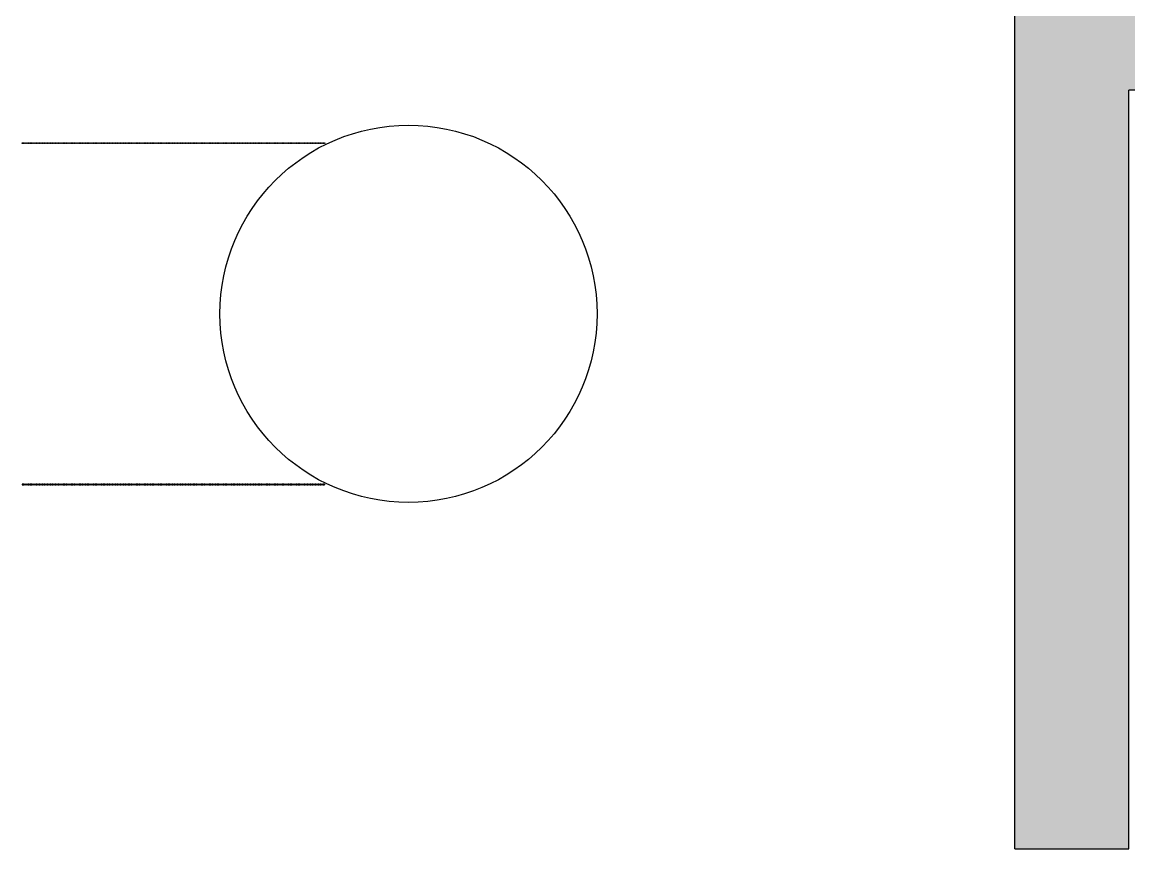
# Model space of a CAD drawing. Header units: inches. Extents: x 741154 to 810950, y 213785 to 295527.
# Drawn here: x 751585 to 757408, y 258173 to 262521 of the extents above; entities that cross this region are included whole.
import ezdxf

# ---------------------------------------------------------------- set-up
doc = ezdxf.new("R2010")
doc.units = ezdxf.units.IN
doc.header["$MEASUREMENT"] = 0

msp = doc.modelspace()

# ---------------------------------------------------------------- hatches: boundary and pattern name
h = msp.add_hatch(color=256)
h.dxf.hatch_style = 1
h.paths.add_polyline_path([(751587.6, 270092.7), (751587.6, 268931.1), (756808, 268931.1), (756808, 258173.3), (757408, 258173.3), (757408, 262164.4), (778926.8, 262164.4), (778926.8, 262612.3), (757408, 262612.3), (757408, 271967.8), (778858.8, 271967.8), (778858.8, 272415.7), (757408, 272415.7), (757408, 275336.9), (756808, 275336.9), (756808, 270092.7)])

# ---------------------------------------------------------------- linework, layer by layer
for p, q in [((756808, 258173.3), (756808, 268931.1)), ((778926.8, 262164.4), (757408, 262164.4)), ((757408, 258173.3), (757408, 262164.4)), ((756808, 258173.3), (757408, 258173.3))]:
    msp.add_line(p, q)
for points in [[(751585.1, 261886.3), (751588.1, 261886.3), (751588.1, 261883.3), (751585.1, 261883.3)], [(751591.1, 261886.3), (751594.1, 261886.3), (751594.1, 261883.3), (751591.1, 261883.3)], [(751597.1, 261886.3), (751600.1, 261886.3), (751600.1, 261883.3), (751597.1, 261883.3)], [(751603.1, 261886.3), (751606.1, 261886.3), (751606.1, 261883.3), (751603.1, 261883.3)], [(751609.1, 261886.3), (751612.1, 261886.3), (751612.1, 261883.3), (751609.1, 261883.3)], [(751615.1, 261886.3), (751618.1, 261886.3), (751618.1, 261883.3), (751615.1, 261883.3)], [(751621.1, 261886.3), (751624.1, 261886.3), (751624.1, 261883.3), (751621.1, 261883.3)], [(751627.1, 261886.3), (751630.1, 261886.3), (751630.1, 261883.3), (751627.1, 261883.3)], [(751633.1, 261886.3), (751636.1, 261886.3), (751636.1, 261883.3), (751633.1, 261883.3)], [(751639.1, 261886.3), (751642.1, 261886.3), (751642.1, 261883.3), (751639.1, 261883.3)], [(751645.1, 261886.3), (751648.1, 261886.3), (751648.1, 261883.3), (751645.1, 261883.3)], [(751651.1, 261886.3), (751654.1, 261886.3), (751654.1, 261883.3), (751651.1, 261883.3)], [(751657.1, 261886.3), (751660.1, 261886.3), (751660.1, 261883.3), (751657.1, 261883.3)], [(751663.1, 261886.3), (751666.1, 261886.3), (751666.1, 261883.3), (751663.1, 261883.3)], [(751669.1, 261886.3), (751672.1, 261886.3), (751672.1, 261883.3), (751669.1, 261883.3)], [(751675.1, 261886.3), (751678.1, 261886.3), (751678.1, 261883.3), (751675.1, 261883.3)], [(751681.1, 261886.3), (751684.1, 261886.3), (751684.1, 261883.3), (751681.1, 261883.3)], [(751687.1, 261886.3), (751690.1, 261886.3), (751690.1, 261883.3), (751687.1, 261883.3)], [(751693.1, 261886.3), (751696.1, 261886.3), (751696.1, 261883.3), (751693.1, 261883.3)], [(751699.1, 261886.3), (751702.1, 261886.3), (751702.1, 261883.3), (751699.1, 261883.3)], [(751705.1, 261886.3), (751708.1, 261886.3), (751708.1, 261883.3), (751705.1, 261883.3)], [(751711.1, 261886.3), (751714.1, 261886.3), (751714.1, 261883.3), (751711.1, 261883.3)], [(751717.1, 261886.3), (751720.1, 261886.3), (751720.1, 261883.3), (751717.1, 261883.3)], [(751723.1, 261886.3), (751726.1, 261886.3), (751726.1, 261883.3), (751723.1, 261883.3)], [(751729.1, 261886.3), (751732.1, 261886.3), (751732.1, 261883.3), (751729.1, 261883.3)], [(751735.1, 261886.3), (751738.1, 261886.3), (751738.1, 261883.3), (751735.1, 261883.3)], [(751741.1, 261886.3), (751744.1, 261886.3), (751744.1, 261883.3), (751741.1, 261883.3)], [(751747.1, 261886.3), (751750.1, 261886.3), (751750.1, 261883.3), (751747.1, 261883.3)], [(751753.1, 261886.3), (751756.1, 261886.3), (751756.1, 261883.3), (751753.1, 261883.3)], [(751759.1, 261886.3), (751762.1, 261886.3), (751762.1, 261883.3), (751759.1, 261883.3)], [(751765.1, 261886.3), (751768.1, 261886.3), (751768.1, 261883.3), (751765.1, 261883.3)], [(751771.1, 261886.3), (751774.1, 261886.3), (751774.1, 261883.3), (751771.1, 261883.3)], [(751777.1, 261886.3), (751780.1, 261886.3), (751780.1, 261883.3), (751777.1, 261883.3)], [(751783.1, 261886.3), (751786.1, 261886.3), (751786.1, 261883.3), (751783.1, 261883.3)], [(751789.1, 261886.3), (751792.1, 261886.3), (751792.1, 261883.3), (751789.1, 261883.3)], [(751795.1, 261886.3), (751798.1, 261886.3), (751798.1, 261883.3), (751795.1, 261883.3)], [(751801.1, 261886.3), (751804.1, 261886.3), (751804.1, 261883.3), (751801.1, 261883.3)], [(751807.1, 261886.3), (751810.1, 261886.3), (751810.1, 261883.3), (751807.1, 261883.3)], [(751813.1, 261886.3), (751816.1, 261886.3), (751816.1, 261883.3), (751813.1, 261883.3)], [(751819.1, 261886.3), (751822.1, 261886.3), (751822.1, 261883.3), (751819.1, 261883.3)], [(751825.1, 261886.3), (751828.1, 261886.3), (751828.1, 261883.3), (751825.1, 261883.3)], [(751831.1, 261886.3), (751834.1, 261886.3), (751834.1, 261883.3), (751831.1, 261883.3)], [(751837.1, 261886.3), (751840.1, 261886.3), (751840.1, 261883.3), (751837.1, 261883.3)], [(751843.1, 261886.3), (751846.1, 261886.3), (751846.1, 261883.3), (751843.1, 261883.3)], [(751849.1, 261886.3), (751852.1, 261886.3), (751852.1, 261883.3), (751849.1, 261883.3)], [(751855.1, 261886.3), (751858.1, 261886.3), (751858.1, 261883.3), (751855.1, 261883.3)], [(751861.1, 261886.3), (751864.1, 261886.3), (751864.1, 261883.3), (751861.1, 261883.3)], [(751867.1, 261886.3), (751870.1, 261886.3), (751870.1, 261883.3), (751867.1, 261883.3)], [(751873.1, 261886.3), (751876.1, 261886.3), (751876.1, 261883.3), (751873.1, 261883.3)], [(751879.1, 261886.3), (751882.1, 261886.3), (751882.1, 261883.3), (751879.1, 261883.3)], [(751885.1, 261886.3), (751888.1, 261886.3), (751888.1, 261883.3), (751885.1, 261883.3)], [(751891.1, 261886.3), (751894.1, 261886.3), (751894.1, 261883.3), (751891.1, 261883.3)], [(751897.1, 261886.3), (751900.1, 261886.3), (751900.1, 261883.3), (751897.1, 261883.3)], [(751903.1, 261886.3), (751906.1, 261886.3), (751906.1, 261883.3), (751903.1, 261883.3)], [(751909.1, 261886.3), (751912.1, 261886.3), (751912.1, 261883.3), (751909.1, 261883.3)], [(751915.1, 261886.3), (751918.1, 261886.3), (751918.1, 261883.3), (751915.1, 261883.3)], [(751921.1, 261886.3), (751924.1, 261886.3), (751924.1, 261883.3), (751921.1, 261883.3)], [(751927.1, 261886.3), (751930.1, 261886.3), (751930.1, 261883.3), (751927.1, 261883.3)], [(751933.1, 261886.3), (751936.1, 261886.3), (751936.1, 261883.3), (751933.1, 261883.3)], [(751939.1, 261886.3), (751942.1, 261886.3), (751942.1, 261883.3), (751939.1, 261883.3)], [(751945.1, 261886.3), (751948.1, 261886.3), (751948.1, 261883.3), (751945.1, 261883.3)], [(751951.1, 261886.3), (751954.1, 261886.3), (751954.1, 261883.3), (751951.1, 261883.3)], [(751957.1, 261886.3), (751960.1, 261886.3), (751960.1, 261883.3), (751957.1, 261883.3)], [(751963.1, 261886.3), (751966.1, 261886.3), (751966.1, 261883.3), (751963.1, 261883.3)], [(751969.1, 261886.3), (751972.1, 261886.3), (751972.1, 261883.3), (751969.1, 261883.3)], [(751975.1, 261886.3), (751978.1, 261886.3), (751978.1, 261883.3), (751975.1, 261883.3)], [(751981.1, 261886.3), (751984.1, 261886.3), (751984.1, 261883.3), (751981.1, 261883.3)], [(751987.1, 261886.3), (751990.1, 261886.3), (751990.1, 261883.3), (751987.1, 261883.3)], [(751993.1, 261886.3), (751996.1, 261886.3), (751996.1, 261883.3), (751993.1, 261883.3)], [(751999.1, 261886.3), (752002.1, 261886.3), (752002.1, 261883.3), (751999.1, 261883.3)], [(752005.1, 261886.3), (752008.1, 261886.3), (752008.1, 261883.3), (752005.1, 261883.3)], [(752011.1, 261886.3), (752014.1, 261886.3), (752014.1, 261883.3), (752011.1, 261883.3)], [(752017.1, 261886.3), (752020.1, 261886.3), (752020.1, 261883.3), (752017.1, 261883.3)], [(752023.1, 261886.3), (752026.1, 261886.3), (752026.1, 261883.3), (752023.1, 261883.3)], [(752029.1, 261886.3), (752032.1, 261886.3), (752032.1, 261883.3), (752029.1, 261883.3)], [(752035.1, 261886.3), (752038.1, 261886.3), (752038.1, 261883.3), (752035.1, 261883.3)], [(752041.1, 261886.3), (752044.1, 261886.3), (752044.1, 261883.3), (752041.1, 261883.3)], [(752047.1, 261886.3), (752050.1, 261886.3), (752050.1, 261883.3), (752047.1, 261883.3)], [(752053.1, 261886.3), (752056.1, 261886.3), (752056.1, 261883.3), (752053.1, 261883.3)], [(752059.1, 261886.3), (752062.1, 261886.3), (752062.1, 261883.3), (752059.1, 261883.3)], [(752065.1, 261886.3), (752068.1, 261886.3), (752068.1, 261883.3), (752065.1, 261883.3)], [(752071.1, 261886.3), (752074.1, 261886.3), (752074.1, 261883.3), (752071.1, 261883.3)], [(752077.1, 261886.3), (752080.1, 261886.3), (752080.1, 261883.3), (752077.1, 261883.3)], [(752083.1, 261886.3), (752086.1, 261886.3), (752086.1, 261883.3), (752083.1, 261883.3)], [(752089.1, 261886.3), (752092.1, 261886.3), (752092.1, 261883.3), (752089.1, 261883.3)], [(752095.1, 261886.3), (752098.1, 261886.3), (752098.1, 261883.3), (752095.1, 261883.3)], [(752101.1, 261886.3), (752104.1, 261886.3), (752104.1, 261883.3), (752101.1, 261883.3)], [(752107.1, 261886.3), (752110.1, 261886.3), (752110.1, 261883.3), (752107.1, 261883.3)], [(752113.1, 261886.3), (752116.1, 261886.3), (752116.1, 261883.3), (752113.1, 261883.3)], [(752119.1, 261886.3), (752122.1, 261886.3), (752122.1, 261883.3), (752119.1, 261883.3)], [(752125.1, 261886.3), (752128.1, 261886.3), (752128.1, 261883.3), (752125.1, 261883.3)], [(752131.1, 261886.3), (752134.1, 261886.3), (752134.1, 261883.3), (752131.1, 261883.3)], [(752137.1, 261886.3), (752140.1, 261886.3), (752140.1, 261883.3), (752137.1, 261883.3)], [(752143.1, 261886.3), (752146.1, 261886.3), (752146.1, 261883.3), (752143.1, 261883.3)], [(752149.1, 261886.3), (752152.1, 261886.3), (752152.1, 261883.3), (752149.1, 261883.3)], [(752155.1, 261886.3), (752158.1, 261886.3), (752158.1, 261883.3), (752155.1, 261883.3)], [(752161.1, 261886.3), (752164.1, 261886.3), (752164.1, 261883.3), (752161.1, 261883.3)], [(752167.1, 261886.3), (752170.1, 261886.3), (752170.1, 261883.3), (752167.1, 261883.3)], [(752173.1, 261886.3), (752176.1, 261886.3), (752176.1, 261883.3), (752173.1, 261883.3)], [(752179.1, 261886.3), (752182.1, 261886.3), (752182.1, 261883.3), (752179.1, 261883.3)], [(752185.1, 261886.3), (752188.1, 261886.3), (752188.1, 261883.3), (752185.1, 261883.3)], [(752191.1, 261886.3), (752194.1, 261886.3), (752194.1, 261883.3), (752191.1, 261883.3)], [(752197.1, 261886.3), (752200.1, 261886.3), (752200.1, 261883.3), (752197.1, 261883.3)], [(752203.1, 261886.3), (752206.1, 261886.3), (752206.1, 261883.3), (752203.1, 261883.3)], [(752209.1, 261886.3), (752212.1, 261886.3), (752212.1, 261883.3), (752209.1, 261883.3)], [(752215.1, 261886.3), (752218.1, 261886.3), (752218.1, 261883.3), (752215.1, 261883.3)], [(752221.1, 261886.3), (752224.1, 261886.3), (752224.1, 261883.3), (752221.1, 261883.3)], [(752227.1, 261886.3), (752230.1, 261886.3), (752230.1, 261883.3), (752227.1, 261883.3)], [(752233.1, 261886.3), (752236.1, 261886.3), (752236.1, 261883.3), (752233.1, 261883.3)], [(752239.1, 261886.3), (752242.1, 261886.3), (752242.1, 261883.3), (752239.1, 261883.3)], [(752245.1, 261886.3), (752248.1, 261886.3), (752248.1, 261883.3), (752245.1, 261883.3)], [(752251.1, 261886.3), (752254.1, 261886.3), (752254.1, 261883.3), (752251.1, 261883.3)], [(752257.1, 261886.3), (752260.1, 261886.3), (752260.1, 261883.3), (752257.1, 261883.3)], [(752263.1, 261886.3), (752266.1, 261886.3), (752266.1, 261883.3), (752263.1, 261883.3)], [(752269.1, 261886.3), (752272.1, 261886.3), (752272.1, 261883.3), (752269.1, 261883.3)], [(752275.1, 261886.3), (752278.1, 261886.3), (752278.1, 261883.3), (752275.1, 261883.3)], [(752281.1, 261886.3), (752284.1, 261886.3), (752284.1, 261883.3), (752281.1, 261883.3)], [(752287.1, 261886.3), (752290.1, 261886.3), (752290.1, 261883.3), (752287.1, 261883.3)], [(752293.1, 261886.3), (752296.1, 261886.3), (752296.1, 261883.3), (752293.1, 261883.3)], [(752299.1, 261886.3), (752302.1, 261886.3), (752302.1, 261883.3), (752299.1, 261883.3)], [(752305.1, 261886.3), (752308.1, 261886.3), (752308.1, 261883.3), (752305.1, 261883.3)], [(752311.1, 261886.3), (752314.1, 261886.3), (752314.1, 261883.3), (752311.1, 261883.3)], [(752317.1, 261886.3), (752320.1, 261886.3), (752320.1, 261883.3), (752317.1, 261883.3)], [(752323.1, 261886.3), (752326.1, 261886.3), (752326.1, 261883.3), (752323.1, 261883.3)], [(752329.1, 261886.3), (752332.1, 261886.3), (752332.1, 261883.3), (752329.1, 261883.3)], [(752335.1, 261886.3), (752338.1, 261886.3), (752338.1, 261883.3), (752335.1, 261883.3)], [(752341.1, 261886.3), (752344.1, 261886.3), (752344.1, 261883.3), (752341.1, 261883.3)], [(752347.1, 261886.3), (752350.1, 261886.3), (752350.1, 261883.3), (752347.1, 261883.3)], [(752353.1, 261886.3), (752356.1, 261886.3), (752356.1, 261883.3), (752353.1, 261883.3)], [(752359.1, 261886.3), (752362.1, 261886.3), (752362.1, 261883.3), (752359.1, 261883.3)], [(752365.1, 261886.3), (752368.1, 261886.3), (752368.1, 261883.3), (752365.1, 261883.3)], [(752371.1, 261886.3), (752374.1, 261886.3), (752374.1, 261883.3), (752371.1, 261883.3)], [(752377.1, 261886.3), (752380.1, 261886.3), (752380.1, 261883.3), (752377.1, 261883.3)], [(752383.1, 261886.3), (752386.1, 261886.3), (752386.1, 261883.3), (752383.1, 261883.3)], [(752389.1, 261886.3), (752392.1, 261886.3), (752392.1, 261883.3), (752389.1, 261883.3)], [(752395.1, 261886.3), (752398.1, 261886.3), (752398.1, 261883.3), (752395.1, 261883.3)], [(752401.1, 261886.3), (752404.1, 261886.3), (752404.1, 261883.3), (752401.1, 261883.3)], [(752407.1, 261886.3), (752410.1, 261886.3), (752410.1, 261883.3), (752407.1, 261883.3)], [(752413.1, 261886.3), (752416.1, 261886.3), (752416.1, 261883.3), (752413.1, 261883.3)], [(752419.1, 261886.3), (752422.1, 261886.3), (752422.1, 261883.3), (752419.1, 261883.3)], [(752425.1, 261886.3), (752428.1, 261886.3), (752428.1, 261883.3), (752425.1, 261883.3)], [(752431.1, 261886.3), (752434.1, 261886.3), (752434.1, 261883.3), (752431.1, 261883.3)], [(752437.1, 261886.3), (752440.1, 261886.3), (752440.1, 261883.3), (752437.1, 261883.3)], [(752443.1, 261886.3), (752446.1, 261886.3), (752446.1, 261883.3), (752443.1, 261883.3)], [(752449.1, 261886.3), (752452.1, 261886.3), (752452.1, 261883.3), (752449.1, 261883.3)], [(752455.1, 261886.3), (752458.1, 261886.3), (752458.1, 261883.3), (752455.1, 261883.3)], [(752461.1, 261886.3), (752464.1, 261886.3), (752464.1, 261883.3), (752461.1, 261883.3)], [(752467.1, 261886.3), (752470.1, 261886.3), (752470.1, 261883.3), (752467.1, 261883.3)], [(752473.1, 261886.3), (752476.1, 261886.3), (752476.1, 261883.3), (752473.1, 261883.3)], [(752479.1, 261886.3), (752482.1, 261886.3), (752482.1, 261883.3), (752479.1, 261883.3)], [(752485.1, 261886.3), (752488.1, 261886.3), (752488.1, 261883.3), (752485.1, 261883.3)], [(752491.1, 261886.3), (752494.1, 261886.3), (752494.1, 261883.3), (752491.1, 261883.3)], [(752497.1, 261886.3), (752500.1, 261886.3), (752500.1, 261883.3), (752497.1, 261883.3)], [(752503.1, 261886.3), (752506.1, 261886.3), (752506.1, 261883.3), (752503.1, 261883.3)], [(752509.1, 261886.3), (752512.1, 261886.3), (752512.1, 261883.3), (752509.1, 261883.3)], [(752515.1, 261886.3), (752518.1, 261886.3), (752518.1, 261883.3), (752515.1, 261883.3)], [(752521.1, 261886.3), (752524.1, 261886.3), (752524.1, 261883.3), (752521.1, 261883.3)], [(752527.1, 261886.3), (752530.1, 261886.3), (752530.1, 261883.3), (752527.1, 261883.3)], [(752533.1, 261886.3), (752536.1, 261886.3), (752536.1, 261883.3), (752533.1, 261883.3)], [(752539.1, 261886.3), (752542.1, 261886.3), (752542.1, 261883.3), (752539.1, 261883.3)], [(752545.1, 261886.3), (752548.1, 261886.3), (752548.1, 261883.3), (752545.1, 261883.3)], [(752551.1, 261886.3), (752554.1, 261886.3), (752554.1, 261883.3), (752551.1, 261883.3)], [(752557.1, 261886.3), (752560.1, 261886.3), (752560.1, 261883.3), (752557.1, 261883.3)], [(752563.1, 261886.3), (752566.1, 261886.3), (752566.1, 261883.3), (752563.1, 261883.3)], [(752569.1, 261886.3), (752572.1, 261886.3), (752572.1, 261883.3), (752569.1, 261883.3)], [(752575.1, 261886.3), (752578.1, 261886.3), (752578.1, 261883.3), (752575.1, 261883.3)], [(752581.1, 261886.3), (752584.1, 261886.3), (752584.1, 261883.3), (752581.1, 261883.3)], [(752587.1, 261886.3), (752590.1, 261886.3), (752590.1, 261883.3), (752587.1, 261883.3)], [(752593.1, 261886.3), (752596.1, 261886.3), (752596.1, 261883.3), (752593.1, 261883.3)], [(752599.1, 261886.3), (752602.1, 261886.3), (752602.1, 261883.3), (752599.1, 261883.3)], [(752605.1, 261886.3), (752608.1, 261886.3), (752608.1, 261883.3), (752605.1, 261883.3)], [(752611.1, 261886.3), (752614.1, 261886.3), (752614.1, 261883.3), (752611.1, 261883.3)], [(752617.1, 261886.3), (752620.1, 261886.3), (752620.1, 261883.3), (752617.1, 261883.3)], [(752623.1, 261886.3), (752626.1, 261886.3), (752626.1, 261883.3), (752623.1, 261883.3)], [(752629.1, 261886.3), (752632.1, 261886.3), (752632.1, 261883.3), (752629.1, 261883.3)], [(752635.1, 261886.3), (752638.1, 261886.3), (752638.1, 261883.3), (752635.1, 261883.3)], [(752641.1, 261886.3), (752644.1, 261886.3), (752644.1, 261883.3), (752641.1, 261883.3)], [(752647.1, 261886.3), (752650.1, 261886.3), (752650.1, 261883.3), (752647.1, 261883.3)], [(752653.1, 261886.3), (752656.1, 261886.3), (752656.1, 261883.3), (752653.1, 261883.3)], [(752659.1, 261886.3), (752662.1, 261886.3), (752662.1, 261883.3), (752659.1, 261883.3)], [(752665.1, 261886.3), (752668.1, 261886.3), (752668.1, 261883.3), (752665.1, 261883.3)], [(752671.1, 261886.3), (752674.1, 261886.3), (752674.1, 261883.3), (752671.1, 261883.3)], [(752677.1, 261886.3), (752680.1, 261886.3), (752680.1, 261883.3), (752677.1, 261883.3)], [(752683.1, 261886.3), (752686.1, 261886.3), (752686.1, 261883.3), (752683.1, 261883.3)], [(752689.1, 261886.3), (752692.1, 261886.3), (752692.1, 261883.3), (752689.1, 261883.3)], [(752695.1, 261886.3), (752698.1, 261886.3), (752698.1, 261883.3), (752695.1, 261883.3)], [(752701.1, 261886.3), (752704.1, 261886.3), (752704.1, 261883.3), (752701.1, 261883.3)], [(752707.1, 261886.3), (752710.1, 261886.3), (752710.1, 261883.3), (752707.1, 261883.3)], [(752713.1, 261886.3), (752716.1, 261886.3), (752716.1, 261883.3), (752713.1, 261883.3)], [(752719.1, 261886.3), (752722.1, 261886.3), (752722.1, 261883.3), (752719.1, 261883.3)], [(752725.1, 261886.3), (752728.1, 261886.3), (752728.1, 261883.3), (752725.1, 261883.3)], [(752731.1, 261886.3), (752734.1, 261886.3), (752734.1, 261883.3), (752731.1, 261883.3)], [(752737.1, 261886.3), (752740.1, 261886.3), (752740.1, 261883.3), (752737.1, 261883.3)], [(752743.1, 261886.3), (752746.1, 261886.3), (752746.1, 261883.3), (752743.1, 261883.3)], [(752749.1, 261886.3), (752752.1, 261886.3), (752752.1, 261883.3), (752749.1, 261883.3)], [(752755.1, 261886.3), (752758.1, 261886.3), (752758.1, 261883.3), (752755.1, 261883.3)], [(752761.1, 261886.3), (752764.1, 261886.3), (752764.1, 261883.3), (752761.1, 261883.3)], [(752767.1, 261886.3), (752770.1, 261886.3), (752770.1, 261883.3), (752767.1, 261883.3)], [(752773.1, 261886.3), (752776.1, 261886.3), (752776.1, 261883.3), (752773.1, 261883.3)], [(752779.1, 261886.3), (752782.1, 261886.3), (752782.1, 261883.3), (752779.1, 261883.3)], [(752785.1, 261886.3), (752788.1, 261886.3), (752788.1, 261883.3), (752785.1, 261883.3)], [(752791.1, 261886.3), (752794.1, 261886.3), (752794.1, 261883.3), (752791.1, 261883.3)], [(752797.1, 261886.3), (752800.1, 261886.3), (752800.1, 261883.3), (752797.1, 261883.3)], [(752803.1, 261886.3), (752806.1, 261886.3), (752806.1, 261883.3), (752803.1, 261883.3)], [(752809.1, 261886.3), (752812.1, 261886.3), (752812.1, 261883.3), (752809.1, 261883.3)], [(752815.1, 261886.3), (752818.1, 261886.3), (752818.1, 261883.3), (752815.1, 261883.3)], [(752821.1, 261886.3), (752824.1, 261886.3), (752824.1, 261883.3), (752821.1, 261883.3)], [(752827.1, 261886.3), (752830.1, 261886.3), (752830.1, 261883.3), (752827.1, 261883.3)], [(752833.1, 261886.3), (752836.1, 261886.3), (752836.1, 261883.3), (752833.1, 261883.3)], [(752839.1, 261886.3), (752842.1, 261886.3), (752842.1, 261883.3), (752839.1, 261883.3)], [(752845.1, 261886.3), (752848.1, 261886.3), (752848.1, 261883.3), (752845.1, 261883.3)], [(752851.1, 261886.3), (752854.1, 261886.3), (752854.1, 261883.3), (752851.1, 261883.3)], [(752857.1, 261886.3), (752860.1, 261886.3), (752860.1, 261883.3), (752857.1, 261883.3)], [(752863.1, 261886.3), (752866.1, 261886.3), (752866.1, 261883.3), (752863.1, 261883.3)], [(752869.1, 261886.3), (752872.1, 261886.3), (752872.1, 261883.3), (752869.1, 261883.3)], [(752875.1, 261886.3), (752878.1, 261886.3), (752878.1, 261883.3), (752875.1, 261883.3)], [(752881.1, 261886.3), (752884.1, 261886.3), (752884.1, 261883.3), (752881.1, 261883.3)], [(752887.1, 261886.3), (752890.1, 261886.3), (752890.1, 261883.3), (752887.1, 261883.3)], [(752893.1, 261886.3), (752896.1, 261886.3), (752896.1, 261883.3), (752893.1, 261883.3)], [(752899.1, 261886.3), (752902.1, 261886.3), (752902.1, 261883.3), (752899.1, 261883.3)], [(752905.1, 261886.3), (752908.1, 261886.3), (752908.1, 261883.3), (752905.1, 261883.3)], [(752911.1, 261886.3), (752914.1, 261886.3), (752914.1, 261883.3), (752911.1, 261883.3)], [(752917.1, 261886.3), (752920.1, 261886.3), (752920.1, 261883.3), (752917.1, 261883.3)], [(752923.1, 261886.3), (752926.1, 261886.3), (752926.1, 261883.3), (752923.1, 261883.3)], [(752929.1, 261886.3), (752932.1, 261886.3), (752932.1, 261883.3), (752929.1, 261883.3)], [(752935.1, 261886.3), (752938.1, 261886.3), (752938.1, 261883.3), (752935.1, 261883.3)], [(752941.1, 261886.3), (752944.1, 261886.3), (752944.1, 261883.3), (752941.1, 261883.3)], [(752947.1, 261886.3), (752950.1, 261886.3), (752950.1, 261883.3), (752947.1, 261883.3)], [(752953.1, 261886.3), (752956.1, 261886.3), (752956.1, 261883.3), (752953.1, 261883.3)], [(752959.1, 261886.3), (752962.1, 261886.3), (752962.1, 261883.3), (752959.1, 261883.3)], [(752965.1, 261886.3), (752968.1, 261886.3), (752968.1, 261883.3), (752965.1, 261883.3)], [(752971.1, 261886.3), (752974.1, 261886.3), (752974.1, 261883.3), (752971.1, 261883.3)], [(752977.1, 261886.3), (752980.1, 261886.3), (752980.1, 261883.3), (752977.1, 261883.3)], [(752983.1, 261886.3), (752986.1, 261886.3), (752986.1, 261883.3), (752983.1, 261883.3)], [(752989.1, 261886.3), (752992.1, 261886.3), (752992.1, 261883.3), (752989.1, 261883.3)], [(752995.1, 261886.3), (752998.1, 261886.3), (752998.1, 261883.3), (752995.1, 261883.3)], [(753001.1, 261886.3), (753004.1, 261886.3), (753004.1, 261883.3), (753001.1, 261883.3)], [(753007.1, 261886.3), (753010.1, 261886.3), (753010.1, 261883.3), (753007.1, 261883.3)], [(753013.1, 261886.3), (753016.1, 261886.3), (753016.1, 261883.3), (753013.1, 261883.3)], [(753019.1, 261886.3), (753022.1, 261886.3), (753022.1, 261883.3), (753019.1, 261883.3)], [(753025.1, 261886.3), (753028.1, 261886.3), (753028.1, 261883.3), (753025.1, 261883.3)], [(753031.1, 261886.3), (753034.1, 261886.3), (753034.1, 261883.3), (753031.1, 261883.3)], [(753037.1, 261886.3), (753040.1, 261886.3), (753040.1, 261883.3), (753037.1, 261883.3)], [(753043.1, 261886.3), (753046.1, 261886.3), (753046.1, 261883.3), (753043.1, 261883.3)], [(753049.1, 261886.3), (753052.1, 261886.3), (753052.1, 261883.3), (753049.1, 261883.3)], [(753055.1, 261886.3), (753058.1, 261886.3), (753058.1, 261883.3), (753055.1, 261883.3)], [(753061.1, 261886.3), (753064.1, 261886.3), (753064.1, 261883.3), (753061.1, 261883.3)], [(753067.1, 261886.3), (753070.1, 261886.3), (753070.1, 261883.3), (753067.1, 261883.3)], [(753073.1, 261886.3), (753076.1, 261886.3), (753076.1, 261883.3), (753073.1, 261883.3)], [(753079.1, 261886.3), (753082.1, 261886.3), (753082.1, 261883.3), (753079.1, 261883.3)], [(753085.1, 261886.3), (753088.1, 261886.3), (753088.1, 261883.3), (753085.1, 261883.3)], [(753091.1, 261886.3), (753094.1, 261886.3), (753094.1, 261883.3), (753091.1, 261883.3)], [(753097.1, 261886.3), (753100.1, 261886.3), (753100.1, 261883.3), (753097.1, 261883.3)], [(753103.1, 261886.3), (753106.1, 261886.3), (753106.1, 261883.3), (753103.1, 261883.3)], [(753109.1, 261886.3), (753112.1, 261886.3), (753112.1, 261883.3), (753109.1, 261883.3)], [(753115.1, 261886.3), (753118.1, 261886.3), (753118.1, 261883.3), (753115.1, 261883.3)], [(753121.1, 261886.3), (753124.1, 261886.3), (753124.1, 261883.3), (753121.1, 261883.3)], [(753127.1, 261886.3), (753130.1, 261886.3), (753130.1, 261883.3), (753127.1, 261883.3)], [(753133.1, 261886.3), (753136.1, 261886.3), (753136.1, 261883.3), (753133.1, 261883.3)], [(753139.1, 261886.3), (753142.1, 261886.3), (753142.1, 261883.3), (753139.1, 261883.3)], [(753145.1, 261886.3), (753148.1, 261886.3), (753148.1, 261883.3), (753145.1, 261883.3)], [(753151.1, 261886.3), (753154.1, 261886.3), (753154.1, 261883.3), (753151.1, 261883.3)], [(753157.1, 261886.3), (753160.1, 261886.3), (753160.1, 261883.3), (753157.1, 261883.3)], [(753163.1, 261886.3), (753166.1, 261886.3), (753166.1, 261883.3), (753163.1, 261883.3)], [(753169.1, 261886.3), (753172.1, 261886.3), (753172.1, 261883.3), (753169.1, 261883.3)], [(753175.1, 261886.3), (753178.1, 261886.3), (753178.1, 261883.3), (753175.1, 261883.3)], [(751585.1, 260088.3), (751588.1, 260088.3), (751588.1, 260091.3), (751585.1, 260091.3)], [(751591.1, 260088.3), (751594.1, 260088.3), (751594.1, 260091.3), (751591.1, 260091.3)], [(751597.1, 260088.3), (751600.1, 260088.3), (751600.1, 260091.3), (751597.1, 260091.3)], [(751603.1, 260088.3), (751606.1, 260088.3), (751606.1, 260091.3), (751603.1, 260091.3)], [(751609.1, 260088.3), (751612.1, 260088.3), (751612.1, 260091.3), (751609.1, 260091.3)], [(751615.1, 260088.3), (751618.1, 260088.3), (751618.1, 260091.3), (751615.1, 260091.3)], [(751621.1, 260088.3), (751624.1, 260088.3), (751624.1, 260091.3), (751621.1, 260091.3)], [(751627.1, 260088.3), (751630.1, 260088.3), (751630.1, 260091.3), (751627.1, 260091.3)], [(751633.1, 260088.3), (751636.1, 260088.3), (751636.1, 260091.3), (751633.1, 260091.3)], [(751639.1, 260088.3), (751642.1, 260088.3), (751642.1, 260091.3), (751639.1, 260091.3)], [(751645.1, 260088.3), (751648.1, 260088.3), (751648.1, 260091.3), (751645.1, 260091.3)], [(751651.1, 260088.3), (751654.1, 260088.3), (751654.1, 260091.3), (751651.1, 260091.3)], [(751657.1, 260088.3), (751660.1, 260088.3), (751660.1, 260091.3), (751657.1, 260091.3)], [(751663.1, 260088.3), (751666.1, 260088.3), (751666.1, 260091.3), (751663.1, 260091.3)], [(751669.1, 260088.3), (751672.1, 260088.3), (751672.1, 260091.3), (751669.1, 260091.3)], [(751675.1, 260088.3), (751678.1, 260088.3), (751678.1, 260091.3), (751675.1, 260091.3)], [(751681.1, 260088.3), (751684.1, 260088.3), (751684.1, 260091.3), (751681.1, 260091.3)], [(751687.1, 260088.3), (751690.1, 260088.3), (751690.1, 260091.3), (751687.1, 260091.3)], [(751693.1, 260088.3), (751696.1, 260088.3), (751696.1, 260091.3), (751693.1, 260091.3)], [(751699.1, 260088.3), (751702.1, 260088.3), (751702.1, 260091.3), (751699.1, 260091.3)], [(751705.1, 260088.3), (751708.1, 260088.3), (751708.1, 260091.3), (751705.1, 260091.3)], [(751711.1, 260088.3), (751714.1, 260088.3), (751714.1, 260091.3), (751711.1, 260091.3)], [(751717.1, 260088.3), (751720.1, 260088.3), (751720.1, 260091.3), (751717.1, 260091.3)], [(751723.1, 260088.3), (751726.1, 260088.3), (751726.1, 260091.3), (751723.1, 260091.3)], [(751729.1, 260088.3), (751732.1, 260088.3), (751732.1, 260091.3), (751729.1, 260091.3)], [(751735.1, 260088.3), (751738.1, 260088.3), (751738.1, 260091.3), (751735.1, 260091.3)], [(751741.1, 260088.3), (751744.1, 260088.3), (751744.1, 260091.3), (751741.1, 260091.3)], [(751747.1, 260088.3), (751750.1, 260088.3), (751750.1, 260091.3), (751747.1, 260091.3)], [(751753.1, 260088.3), (751756.1, 260088.3), (751756.1, 260091.3), (751753.1, 260091.3)], [(751759.1, 260088.3), (751762.1, 260088.3), (751762.1, 260091.3), (751759.1, 260091.3)], [(751765.1, 260088.3), (751768.1, 260088.3), (751768.1, 260091.3), (751765.1, 260091.3)], [(751771.1, 260088.3), (751774.1, 260088.3), (751774.1, 260091.3), (751771.1, 260091.3)], [(751777.1, 260088.3), (751780.1, 260088.3), (751780.1, 260091.3), (751777.1, 260091.3)], [(751783.1, 260088.3), (751786.1, 260088.3), (751786.1, 260091.3), (751783.1, 260091.3)], [(751789.1, 260088.3), (751792.1, 260088.3), (751792.1, 260091.3), (751789.1, 260091.3)], [(751795.1, 260088.3), (751798.1, 260088.3), (751798.1, 260091.3), (751795.1, 260091.3)], [(751801.1, 260088.3), (751804.1, 260088.3), (751804.1, 260091.3), (751801.1, 260091.3)], [(751807.1, 260088.3), (751810.1, 260088.3), (751810.1, 260091.3), (751807.1, 260091.3)], [(751813.1, 260088.3), (751816.1, 260088.3), (751816.1, 260091.3), (751813.1, 260091.3)], [(751819.1, 260088.3), (751822.1, 260088.3), (751822.1, 260091.3), (751819.1, 260091.3)], [(751825.1, 260088.3), (751828.1, 260088.3), (751828.1, 260091.3), (751825.1, 260091.3)], [(751831.1, 260088.3), (751834.1, 260088.3), (751834.1, 260091.3), (751831.1, 260091.3)], [(751837.1, 260088.3), (751840.1, 260088.3), (751840.1, 260091.3), (751837.1, 260091.3)], [(751843.1, 260088.3), (751846.1, 260088.3), (751846.1, 260091.3), (751843.1, 260091.3)], [(751849.1, 260088.3), (751852.1, 260088.3), (751852.1, 260091.3), (751849.1, 260091.3)], [(751855.1, 260088.3), (751858.1, 260088.3), (751858.1, 260091.3), (751855.1, 260091.3)], [(751861.1, 260088.3), (751864.1, 260088.3), (751864.1, 260091.3), (751861.1, 260091.3)], [(751867.1, 260088.3), (751870.1, 260088.3), (751870.1, 260091.3), (751867.1, 260091.3)], [(751873.1, 260088.3), (751876.1, 260088.3), (751876.1, 260091.3), (751873.1, 260091.3)], [(751879.1, 260088.3), (751882.1, 260088.3), (751882.1, 260091.3), (751879.1, 260091.3)], [(751885.1, 260088.3), (751888.1, 260088.3), (751888.1, 260091.3), (751885.1, 260091.3)], [(751891.1, 260088.3), (751894.1, 260088.3), (751894.1, 260091.3), (751891.1, 260091.3)], [(751897.1, 260088.3), (751900.1, 260088.3), (751900.1, 260091.3), (751897.1, 260091.3)], [(751903.1, 260088.3), (751906.1, 260088.3), (751906.1, 260091.3), (751903.1, 260091.3)], [(751909.1, 260088.3), (751912.1, 260088.3), (751912.1, 260091.3), (751909.1, 260091.3)], [(751915.1, 260088.3), (751918.1, 260088.3), (751918.1, 260091.3), (751915.1, 260091.3)], [(751921.1, 260088.3), (751924.1, 260088.3), (751924.1, 260091.3), (751921.1, 260091.3)], [(751927.1, 260088.3), (751930.1, 260088.3), (751930.1, 260091.3), (751927.1, 260091.3)], [(751933.1, 260088.3), (751936.1, 260088.3), (751936.1, 260091.3), (751933.1, 260091.3)], [(751939.1, 260088.3), (751942.1, 260088.3), (751942.1, 260091.3), (751939.1, 260091.3)], [(751945.1, 260088.3), (751948.1, 260088.3), (751948.1, 260091.3), (751945.1, 260091.3)], [(751951.1, 260088.3), (751954.1, 260088.3), (751954.1, 260091.3), (751951.1, 260091.3)], [(751957.1, 260088.3), (751960.1, 260088.3), (751960.1, 260091.3), (751957.1, 260091.3)], [(751963.1, 260088.3), (751966.1, 260088.3), (751966.1, 260091.3), (751963.1, 260091.3)], [(751969.1, 260088.3), (751972.1, 260088.3), (751972.1, 260091.3), (751969.1, 260091.3)], [(751975.1, 260088.3), (751978.1, 260088.3), (751978.1, 260091.3), (751975.1, 260091.3)], [(751981.1, 260088.3), (751984.1, 260088.3), (751984.1, 260091.3), (751981.1, 260091.3)], [(751987.1, 260088.3), (751990.1, 260088.3), (751990.1, 260091.3), (751987.1, 260091.3)], [(751993.1, 260088.3), (751996.1, 260088.3), (751996.1, 260091.3), (751993.1, 260091.3)], [(751999.1, 260088.3), (752002.1, 260088.3), (752002.1, 260091.3), (751999.1, 260091.3)], [(752005.1, 260088.3), (752008.1, 260088.3), (752008.1, 260091.3), (752005.1, 260091.3)], [(752011.1, 260088.3), (752014.1, 260088.3), (752014.1, 260091.3), (752011.1, 260091.3)], [(752017.1, 260088.3), (752020.1, 260088.3), (752020.1, 260091.3), (752017.1, 260091.3)], [(752023.1, 260088.3), (752026.1, 260088.3), (752026.1, 260091.3), (752023.1, 260091.3)], [(752029.1, 260088.3), (752032.1, 260088.3), (752032.1, 260091.3), (752029.1, 260091.3)], [(752035.1, 260088.3), (752038.1, 260088.3), (752038.1, 260091.3), (752035.1, 260091.3)], [(752041.1, 260088.3), (752044.1, 260088.3), (752044.1, 260091.3), (752041.1, 260091.3)], [(752047.1, 260088.3), (752050.1, 260088.3), (752050.1, 260091.3), (752047.1, 260091.3)], [(752053.1, 260088.3), (752056.1, 260088.3), (752056.1, 260091.3), (752053.1, 260091.3)], [(752059.1, 260088.3), (752062.1, 260088.3), (752062.1, 260091.3), (752059.1, 260091.3)], [(752065.1, 260088.3), (752068.1, 260088.3), (752068.1, 260091.3), (752065.1, 260091.3)], [(752071.1, 260088.3), (752074.1, 260088.3), (752074.1, 260091.3), (752071.1, 260091.3)], [(752077.1, 260088.3), (752080.1, 260088.3), (752080.1, 260091.3), (752077.1, 260091.3)], [(752083.1, 260088.3), (752086.1, 260088.3), (752086.1, 260091.3), (752083.1, 260091.3)], [(752089.1, 260088.3), (752092.1, 260088.3), (752092.1, 260091.3), (752089.1, 260091.3)], [(752095.1, 260088.3), (752098.1, 260088.3), (752098.1, 260091.3), (752095.1, 260091.3)], [(752101.1, 260088.3), (752104.1, 260088.3), (752104.1, 260091.3), (752101.1, 260091.3)], [(752107.1, 260088.3), (752110.1, 260088.3), (752110.1, 260091.3), (752107.1, 260091.3)], [(752113.1, 260088.3), (752116.1, 260088.3), (752116.1, 260091.3), (752113.1, 260091.3)], [(752119.1, 260088.3), (752122.1, 260088.3), (752122.1, 260091.3), (752119.1, 260091.3)], [(752125.1, 260088.3), (752128.1, 260088.3), (752128.1, 260091.3), (752125.1, 260091.3)], [(752131.1, 260088.3), (752134.1, 260088.3), (752134.1, 260091.3), (752131.1, 260091.3)], [(752137.1, 260088.3), (752140.1, 260088.3), (752140.1, 260091.3), (752137.1, 260091.3)], [(752143.1, 260088.3), (752146.1, 260088.3), (752146.1, 260091.3), (752143.1, 260091.3)], [(752149.1, 260088.3), (752152.1, 260088.3), (752152.1, 260091.3), (752149.1, 260091.3)], [(752155.1, 260088.3), (752158.1, 260088.3), (752158.1, 260091.3), (752155.1, 260091.3)], [(752161.1, 260088.3), (752164.1, 260088.3), (752164.1, 260091.3), (752161.1, 260091.3)], [(752167.1, 260088.3), (752170.1, 260088.3), (752170.1, 260091.3), (752167.1, 260091.3)], [(752173.1, 260088.3), (752176.1, 260088.3), (752176.1, 260091.3), (752173.1, 260091.3)], [(752179.1, 260088.3), (752182.1, 260088.3), (752182.1, 260091.3), (752179.1, 260091.3)], [(752185.1, 260088.3), (752188.1, 260088.3), (752188.1, 260091.3), (752185.1, 260091.3)], [(752191.1, 260088.3), (752194.1, 260088.3), (752194.1, 260091.3), (752191.1, 260091.3)], [(752197.1, 260088.3), (752200.1, 260088.3), (752200.1, 260091.3), (752197.1, 260091.3)], [(752203.1, 260088.3), (752206.1, 260088.3), (752206.1, 260091.3), (752203.1, 260091.3)], [(752209.1, 260088.3), (752212.1, 260088.3), (752212.1, 260091.3), (752209.1, 260091.3)], [(752215.1, 260088.3), (752218.1, 260088.3), (752218.1, 260091.3), (752215.1, 260091.3)], [(752221.1, 260088.3), (752224.1, 260088.3), (752224.1, 260091.3), (752221.1, 260091.3)], [(752227.1, 260088.3), (752230.1, 260088.3), (752230.1, 260091.3), (752227.1, 260091.3)], [(752233.1, 260088.3), (752236.1, 260088.3), (752236.1, 260091.3), (752233.1, 260091.3)], [(752239.1, 260088.3), (752242.1, 260088.3), (752242.1, 260091.3), (752239.1, 260091.3)], [(752245.1, 260088.3), (752248.1, 260088.3), (752248.1, 260091.3), (752245.1, 260091.3)], [(752251.1, 260088.3), (752254.1, 260088.3), (752254.1, 260091.3), (752251.1, 260091.3)], [(752257.1, 260088.3), (752260.1, 260088.3), (752260.1, 260091.3), (752257.1, 260091.3)], [(752263.1, 260088.3), (752266.1, 260088.3), (752266.1, 260091.3), (752263.1, 260091.3)], [(752269.1, 260088.3), (752272.1, 260088.3), (752272.1, 260091.3), (752269.1, 260091.3)], [(752275.1, 260088.3), (752278.1, 260088.3), (752278.1, 260091.3), (752275.1, 260091.3)], [(752281.1, 260088.3), (752284.1, 260088.3), (752284.1, 260091.3), (752281.1, 260091.3)], [(752287.1, 260088.3), (752290.1, 260088.3), (752290.1, 260091.3), (752287.1, 260091.3)], [(752293.1, 260088.3), (752296.1, 260088.3), (752296.1, 260091.3), (752293.1, 260091.3)], [(752299.1, 260088.3), (752302.1, 260088.3), (752302.1, 260091.3), (752299.1, 260091.3)], [(752305.1, 260088.3), (752308.1, 260088.3), (752308.1, 260091.3), (752305.1, 260091.3)], [(752311.1, 260088.3), (752314.1, 260088.3), (752314.1, 260091.3), (752311.1, 260091.3)], [(752317.1, 260088.3), (752320.1, 260088.3), (752320.1, 260091.3), (752317.1, 260091.3)], [(752323.1, 260088.3), (752326.1, 260088.3), (752326.1, 260091.3), (752323.1, 260091.3)], [(752329.1, 260088.3), (752332.1, 260088.3), (752332.1, 260091.3), (752329.1, 260091.3)], [(752335.1, 260088.3), (752338.1, 260088.3), (752338.1, 260091.3), (752335.1, 260091.3)], [(752341.1, 260088.3), (752344.1, 260088.3), (752344.1, 260091.3), (752341.1, 260091.3)], [(752347.1, 260088.3), (752350.1, 260088.3), (752350.1, 260091.3), (752347.1, 260091.3)], [(752353.1, 260088.3), (752356.1, 260088.3), (752356.1, 260091.3), (752353.1, 260091.3)], [(752359.1, 260088.3), (752362.1, 260088.3), (752362.1, 260091.3), (752359.1, 260091.3)], [(752365.1, 260088.3), (752368.1, 260088.3), (752368.1, 260091.3), (752365.1, 260091.3)], [(752371.1, 260088.3), (752374.1, 260088.3), (752374.1, 260091.3), (752371.1, 260091.3)], [(752377.1, 260088.3), (752380.1, 260088.3), (752380.1, 260091.3), (752377.1, 260091.3)], [(752383.1, 260088.3), (752386.1, 260088.3), (752386.1, 260091.3), (752383.1, 260091.3)], [(752389.1, 260088.3), (752392.1, 260088.3), (752392.1, 260091.3), (752389.1, 260091.3)], [(752395.1, 260088.3), (752398.1, 260088.3), (752398.1, 260091.3), (752395.1, 260091.3)], [(752401.1, 260088.3), (752404.1, 260088.3), (752404.1, 260091.3), (752401.1, 260091.3)], [(752407.1, 260088.3), (752410.1, 260088.3), (752410.1, 260091.3), (752407.1, 260091.3)], [(752413.1, 260088.3), (752416.1, 260088.3), (752416.1, 260091.3), (752413.1, 260091.3)], [(752419.1, 260088.3), (752422.1, 260088.3), (752422.1, 260091.3), (752419.1, 260091.3)], [(752425.1, 260088.3), (752428.1, 260088.3), (752428.1, 260091.3), (752425.1, 260091.3)], [(752431.1, 260088.3), (752434.1, 260088.3), (752434.1, 260091.3), (752431.1, 260091.3)], [(752437.1, 260088.3), (752440.1, 260088.3), (752440.1, 260091.3), (752437.1, 260091.3)], [(752443.1, 260088.3), (752446.1, 260088.3), (752446.1, 260091.3), (752443.1, 260091.3)], [(752449.1, 260088.3), (752452.1, 260088.3), (752452.1, 260091.3), (752449.1, 260091.3)], [(752455.1, 260088.3), (752458.1, 260088.3), (752458.1, 260091.3), (752455.1, 260091.3)], [(752461.1, 260088.3), (752464.1, 260088.3), (752464.1, 260091.3), (752461.1, 260091.3)], [(752467.1, 260088.3), (752470.1, 260088.3), (752470.1, 260091.3), (752467.1, 260091.3)], [(752473.1, 260088.3), (752476.1, 260088.3), (752476.1, 260091.3), (752473.1, 260091.3)], [(752479.1, 260088.3), (752482.1, 260088.3), (752482.1, 260091.3), (752479.1, 260091.3)], [(752485.1, 260088.3), (752488.1, 260088.3), (752488.1, 260091.3), (752485.1, 260091.3)], [(752491.1, 260088.3), (752494.1, 260088.3), (752494.1, 260091.3), (752491.1, 260091.3)], [(752497.1, 260088.3), (752500.1, 260088.3), (752500.1, 260091.3), (752497.1, 260091.3)], [(752503.1, 260088.3), (752506.1, 260088.3), (752506.1, 260091.3), (752503.1, 260091.3)], [(752509.1, 260088.3), (752512.1, 260088.3), (752512.1, 260091.3), (752509.1, 260091.3)], [(752515.1, 260088.3), (752518.1, 260088.3), (752518.1, 260091.3), (752515.1, 260091.3)], [(752521.1, 260088.3), (752524.1, 260088.3), (752524.1, 260091.3), (752521.1, 260091.3)], [(752527.1, 260088.3), (752530.1, 260088.3), (752530.1, 260091.3), (752527.1, 260091.3)], [(752533.1, 260088.3), (752536.1, 260088.3), (752536.1, 260091.3), (752533.1, 260091.3)], [(752539.1, 260088.3), (752542.1, 260088.3), (752542.1, 260091.3), (752539.1, 260091.3)], [(752545.1, 260088.3), (752548.1, 260088.3), (752548.1, 260091.3), (752545.1, 260091.3)], [(752551.1, 260088.3), (752554.1, 260088.3), (752554.1, 260091.3), (752551.1, 260091.3)], [(752557.1, 260088.3), (752560.1, 260088.3), (752560.1, 260091.3), (752557.1, 260091.3)], [(752563.1, 260088.3), (752566.1, 260088.3), (752566.1, 260091.3), (752563.1, 260091.3)], [(752569.1, 260088.3), (752572.1, 260088.3), (752572.1, 260091.3), (752569.1, 260091.3)], [(752575.1, 260088.3), (752578.1, 260088.3), (752578.1, 260091.3), (752575.1, 260091.3)], [(752581.1, 260088.3), (752584.1, 260088.3), (752584.1, 260091.3), (752581.1, 260091.3)], [(752587.1, 260088.3), (752590.1, 260088.3), (752590.1, 260091.3), (752587.1, 260091.3)], [(752593.1, 260088.3), (752596.1, 260088.3), (752596.1, 260091.3), (752593.1, 260091.3)], [(752599.1, 260088.3), (752602.1, 260088.3), (752602.1, 260091.3), (752599.1, 260091.3)], [(752605.1, 260088.3), (752608.1, 260088.3), (752608.1, 260091.3), (752605.1, 260091.3)], [(752611.1, 260088.3), (752614.1, 260088.3), (752614.1, 260091.3), (752611.1, 260091.3)], [(752617.1, 260088.3), (752620.1, 260088.3), (752620.1, 260091.3), (752617.1, 260091.3)], [(752623.1, 260088.3), (752626.1, 260088.3), (752626.1, 260091.3), (752623.1, 260091.3)], [(752629.1, 260088.3), (752632.1, 260088.3), (752632.1, 260091.3), (752629.1, 260091.3)], [(752635.1, 260088.3), (752638.1, 260088.3), (752638.1, 260091.3), (752635.1, 260091.3)], [(752641.1, 260088.3), (752644.1, 260088.3), (752644.1, 260091.3), (752641.1, 260091.3)], [(752647.1, 260088.3), (752650.1, 260088.3), (752650.1, 260091.3), (752647.1, 260091.3)], [(752653.1, 260088.3), (752656.1, 260088.3), (752656.1, 260091.3), (752653.1, 260091.3)], [(752659.1, 260088.3), (752662.1, 260088.3), (752662.1, 260091.3), (752659.1, 260091.3)], [(752665.1, 260088.3), (752668.1, 260088.3), (752668.1, 260091.3), (752665.1, 260091.3)], [(752671.1, 260088.3), (752674.1, 260088.3), (752674.1, 260091.3), (752671.1, 260091.3)], [(752677.1, 260088.3), (752680.1, 260088.3), (752680.1, 260091.3), (752677.1, 260091.3)], [(752683.1, 260088.3), (752686.1, 260088.3), (752686.1, 260091.3), (752683.1, 260091.3)], [(752689.1, 260088.3), (752692.1, 260088.3), (752692.1, 260091.3), (752689.1, 260091.3)], [(752695.1, 260088.3), (752698.1, 260088.3), (752698.1, 260091.3), (752695.1, 260091.3)], [(752701.1, 260088.3), (752704.1, 260088.3), (752704.1, 260091.3), (752701.1, 260091.3)], [(752707.1, 260088.3), (752710.1, 260088.3), (752710.1, 260091.3), (752707.1, 260091.3)], [(752713.1, 260088.3), (752716.1, 260088.3), (752716.1, 260091.3), (752713.1, 260091.3)], [(752719.1, 260088.3), (752722.1, 260088.3), (752722.1, 260091.3), (752719.1, 260091.3)], [(752725.1, 260088.3), (752728.1, 260088.3), (752728.1, 260091.3), (752725.1, 260091.3)], [(752731.1, 260088.3), (752734.1, 260088.3), (752734.1, 260091.3), (752731.1, 260091.3)], [(752737.1, 260088.3), (752740.1, 260088.3), (752740.1, 260091.3), (752737.1, 260091.3)], [(752743.1, 260088.3), (752746.1, 260088.3), (752746.1, 260091.3), (752743.1, 260091.3)], [(752749.1, 260088.3), (752752.1, 260088.3), (752752.1, 260091.3), (752749.1, 260091.3)], [(752755.1, 260088.3), (752758.1, 260088.3), (752758.1, 260091.3), (752755.1, 260091.3)], [(752761.1, 260088.3), (752764.1, 260088.3), (752764.1, 260091.3), (752761.1, 260091.3)], [(752767.1, 260088.3), (752770.1, 260088.3), (752770.1, 260091.3), (752767.1, 260091.3)], [(752773.1, 260088.3), (752776.1, 260088.3), (752776.1, 260091.3), (752773.1, 260091.3)], [(752779.1, 260088.3), (752782.1, 260088.3), (752782.1, 260091.3), (752779.1, 260091.3)], [(752785.1, 260088.3), (752788.1, 260088.3), (752788.1, 260091.3), (752785.1, 260091.3)], [(752791.1, 260088.3), (752794.1, 260088.3), (752794.1, 260091.3), (752791.1, 260091.3)], [(752797.1, 260088.3), (752800.1, 260088.3), (752800.1, 260091.3), (752797.1, 260091.3)], [(752803.1, 260088.3), (752806.1, 260088.3), (752806.1, 260091.3), (752803.1, 260091.3)], [(752809.1, 260088.3), (752812.1, 260088.3), (752812.1, 260091.3), (752809.1, 260091.3)], [(752815.1, 260088.3), (752818.1, 260088.3), (752818.1, 260091.3), (752815.1, 260091.3)], [(752821.1, 260088.3), (752824.1, 260088.3), (752824.1, 260091.3), (752821.1, 260091.3)], [(752827.1, 260088.3), (752830.1, 260088.3), (752830.1, 260091.3), (752827.1, 260091.3)], [(752833.1, 260088.3), (752836.1, 260088.3), (752836.1, 260091.3), (752833.1, 260091.3)], [(752839.1, 260088.3), (752842.1, 260088.3), (752842.1, 260091.3), (752839.1, 260091.3)], [(752845.1, 260088.3), (752848.1, 260088.3), (752848.1, 260091.3), (752845.1, 260091.3)], [(752851.1, 260088.3), (752854.1, 260088.3), (752854.1, 260091.3), (752851.1, 260091.3)], [(752857.1, 260088.3), (752860.1, 260088.3), (752860.1, 260091.3), (752857.1, 260091.3)], [(752863.1, 260088.3), (752866.1, 260088.3), (752866.1, 260091.3), (752863.1, 260091.3)], [(752869.1, 260088.3), (752872.1, 260088.3), (752872.1, 260091.3), (752869.1, 260091.3)], [(752875.1, 260088.3), (752878.1, 260088.3), (752878.1, 260091.3), (752875.1, 260091.3)], [(752881.1, 260088.3), (752884.1, 260088.3), (752884.1, 260091.3), (752881.1, 260091.3)], [(752887.1, 260088.3), (752890.1, 260088.3), (752890.1, 260091.3), (752887.1, 260091.3)], [(752893.1, 260088.3), (752896.1, 260088.3), (752896.1, 260091.3), (752893.1, 260091.3)], [(752899.1, 260088.3), (752902.1, 260088.3), (752902.1, 260091.3), (752899.1, 260091.3)], [(752905.1, 260088.3), (752908.1, 260088.3), (752908.1, 260091.3), (752905.1, 260091.3)], [(752911.1, 260088.3), (752914.1, 260088.3), (752914.1, 260091.3), (752911.1, 260091.3)], [(752917.1, 260088.3), (752920.1, 260088.3), (752920.1, 260091.3), (752917.1, 260091.3)], [(752923.1, 260088.3), (752926.1, 260088.3), (752926.1, 260091.3), (752923.1, 260091.3)], [(752929.1, 260088.3), (752932.1, 260088.3), (752932.1, 260091.3), (752929.1, 260091.3)], [(752935.1, 260088.3), (752938.1, 260088.3), (752938.1, 260091.3), (752935.1, 260091.3)], [(752941.1, 260088.3), (752944.1, 260088.3), (752944.1, 260091.3), (752941.1, 260091.3)], [(752947.1, 260088.3), (752950.1, 260088.3), (752950.1, 260091.3), (752947.1, 260091.3)], [(752953.1, 260088.3), (752956.1, 260088.3), (752956.1, 260091.3), (752953.1, 260091.3)], [(752959.1, 260088.3), (752962.1, 260088.3), (752962.1, 260091.3), (752959.1, 260091.3)], [(752965.1, 260088.3), (752968.1, 260088.3), (752968.1, 260091.3), (752965.1, 260091.3)], [(752971.1, 260088.3), (752974.1, 260088.3), (752974.1, 260091.3), (752971.1, 260091.3)], [(752977.1, 260088.3), (752980.1, 260088.3), (752980.1, 260091.3), (752977.1, 260091.3)], [(752983.1, 260088.3), (752986.1, 260088.3), (752986.1, 260091.3), (752983.1, 260091.3)], [(752989.1, 260088.3), (752992.1, 260088.3), (752992.1, 260091.3), (752989.1, 260091.3)], [(752995.1, 260088.3), (752998.1, 260088.3), (752998.1, 260091.3), (752995.1, 260091.3)], [(753001.1, 260088.3), (753004.1, 260088.3), (753004.1, 260091.3), (753001.1, 260091.3)], [(753007.1, 260088.3), (753010.1, 260088.3), (753010.1, 260091.3), (753007.1, 260091.3)], [(753013.1, 260088.3), (753016.1, 260088.3), (753016.1, 260091.3), (753013.1, 260091.3)], [(753019.1, 260088.3), (753022.1, 260088.3), (753022.1, 260091.3), (753019.1, 260091.3)], [(753025.1, 260088.3), (753028.1, 260088.3), (753028.1, 260091.3), (753025.1, 260091.3)], [(753031.1, 260088.3), (753034.1, 260088.3), (753034.1, 260091.3), (753031.1, 260091.3)], [(753037.1, 260088.3), (753040.1, 260088.3), (753040.1, 260091.3), (753037.1, 260091.3)], [(753043.1, 260088.3), (753046.1, 260088.3), (753046.1, 260091.3), (753043.1, 260091.3)], [(753049.1, 260088.3), (753052.1, 260088.3), (753052.1, 260091.3), (753049.1, 260091.3)], [(753055.1, 260088.3), (753058.1, 260088.3), (753058.1, 260091.3), (753055.1, 260091.3)], [(753061.1, 260088.3), (753064.1, 260088.3), (753064.1, 260091.3), (753061.1, 260091.3)], [(753067.1, 260088.3), (753070.1, 260088.3), (753070.1, 260091.3), (753067.1, 260091.3)], [(753073.1, 260088.3), (753076.1, 260088.3), (753076.1, 260091.3), (753073.1, 260091.3)], [(753079.1, 260088.3), (753082.1, 260088.3), (753082.1, 260091.3), (753079.1, 260091.3)], [(753085.1, 260088.3), (753088.1, 260088.3), (753088.1, 260091.3), (753085.1, 260091.3)], [(753091.1, 260088.3), (753094.1, 260088.3), (753094.1, 260091.3), (753091.1, 260091.3)], [(753097.1, 260088.3), (753100.1, 260088.3), (753100.1, 260091.3), (753097.1, 260091.3)], [(753103.1, 260088.3), (753106.1, 260088.3), (753106.1, 260091.3), (753103.1, 260091.3)], [(753109.1, 260088.3), (753112.1, 260088.3), (753112.1, 260091.3), (753109.1, 260091.3)], [(753115.1, 260088.3), (753118.1, 260088.3), (753118.1, 260091.3), (753115.1, 260091.3)], [(753121.1, 260088.3), (753124.1, 260088.3), (753124.1, 260091.3), (753121.1, 260091.3)], [(753127.1, 260088.3), (753130.1, 260088.3), (753130.1, 260091.3), (753127.1, 260091.3)], [(753133.1, 260088.3), (753136.1, 260088.3), (753136.1, 260091.3), (753133.1, 260091.3)], [(753139.1, 260088.3), (753142.1, 260088.3), (753142.1, 260091.3), (753139.1, 260091.3)], [(753145.1, 260088.3), (753148.1, 260088.3), (753148.1, 260091.3), (753145.1, 260091.3)], [(753151.1, 260088.3), (753154.1, 260088.3), (753154.1, 260091.3), (753151.1, 260091.3)], [(753157.1, 260088.3), (753160.1, 260088.3), (753160.1, 260091.3), (753157.1, 260091.3)], [(753163.1, 260088.3), (753166.1, 260088.3), (753166.1, 260091.3), (753163.1, 260091.3)], [(753169.1, 260088.3), (753172.1, 260088.3), (753172.1, 260091.3), (753169.1, 260091.3)], [(753175.1, 260088.3), (753178.1, 260088.3), (753178.1, 260091.3), (753175.1, 260091.3)]]:
    msp.add_lwpolyline(points, close=True)
msp.add_circle((753618.1, 260987.3), 992)

doc.saveas('drawing.dxf')
